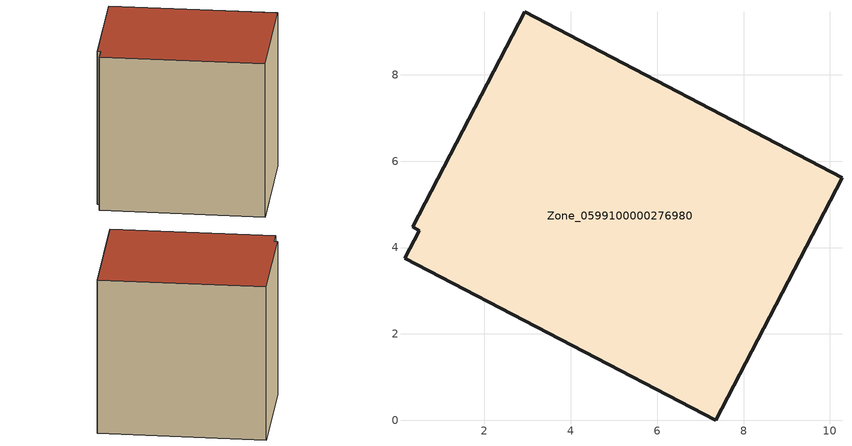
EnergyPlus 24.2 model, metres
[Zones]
Zone_0599100000276980
 floor ground (C_G): 0.15,3.75 0.49,4.39 0.34,4.48 2.93,9.46 10.28,5.61 7.36,0 z0
 wall outside (C_F): 7.36,0 10.28,5.61 2.93,9.46 0.34,4.48 0.49,4.39 0.15,3.75 7.36,0 z0:8.12
 roof outside (C_R): 0.49,4.39 0.15,3.75 7.36,0 10.28,5.61 2.93,9.46 0.34,4.48 z8.12
[BUILDING]
Pand.0599100000276980: North Axis=0; Terrain=City; Loads Convergence Tolerance Value=0.04; Temperature Convergence Tolerance Value=0.4; Solar Distribution=FullExterior; Maximum Number of Warmup Days=25; Minimum Number of Warmup Days=1
[Site:Location]
Rotterdam.The.Hague.AP_ZH_NLD Design_Conditions: Latitude=51.96; Longitude=4.45; Time Zone=1; Elevation=-4.5
[SITE:GROUNDTEMPERATURE:BUILDINGSURFACE]
18, 18, 18, 18, 18, 18, 18, 18, 18, 18, 18, 18
[MATERIAL] Thermal Absorptance=0.9; Solar Absorptance=0.7; Visible Absorptance=0.7
Name | Roughness | Thickness | Conductivity | Density | Specific Heat
G.TC.1946-1964 | MediumSmooth | 0.15 | 1 | 540 | 1210
F.TC.1946-1964 | Rough | 0.3 | 0.857143 | 1920 | 840
R.TC.1946-1964 | MediumRough | 0.2 | 0.235294 | 1500 | 1000
[CONSTRUCTION]
C_G: G.TC.1946-1964
C_F: F.TC.1946-1964
C_R: R.TC.1946-1964
[ZONE]
Zone_0599100000276980: Type=1; Multiplier=1; Ceiling Height=Autocalculate; Volume=Autocalculate; Floor Area=autocalculate; Part of Total Floor Area=Yes
[ZONEINFILTRATION:DESIGNFLOWRATE]
Infil_Zone_0599100000276980: Zone or ZoneList or Space or SpaceList=Zone_0599100000276980; Schedule=AlwaysOn; Design Flow Rate Calculation Method=Flow/Area; Flow Rate per Floor Area=0.003; Constant Term Coefficient=1; Temperature Term Coefficient=0; Velocity Term Coefficient=0; Velocity Squared Term Coefficient=0
[HVACTEMPLATE:ZONE:IDEALLOADSAIRSYSTEM]
Zone_0599100000276980: Maximum Heating Supply Air Temperature=50; Minimum Cooling Supply Air Temperature=13; Maximum Heating Supply Air Humidity Ratio=0.0156; Minimum Cooling Supply Air Humidity Ratio=0.0077; Heating Limit=NoLimit; Cooling Limit=NoLimit; Dehumidification Control Type=ConstantSensibleHeatRatio; Cooling Sensible Heat Ratio=0.7; Dehumidification Setpoint=60; Humidification Control Type=None; Humidification Setpoint=30; Outdoor Air Method=None; Outdoor Air Flow Rate per Person=0.00944; Outdoor Air Flow Rate per Zone Floor Area=0; Outdoor Air Flow Rate per Zone=0; Demand Controlled Ventilation Type=None; Outdoor Air Economizer Type=NoEconomizer; Heat Recovery Type=None; Sensible Heat Recovery Effectiveness=0.7; Latent Heat Recovery Effectiveness=0.65
[ZONECONTROL:THERMOSTAT]
ThermostatControl_Zone_0599100000276980: Zone or ZoneList=Zone_0599100000276980; Control Type Schedule=DualSetpointControlType; Control 1=Thermostat_Zone_0599100000276980; Temperature Difference Between Cutout And Setpoint=0
[THERMOSTATSETPOINT:DUALSETPOINT]
Thermostat_Zone_0599100000276980: Heating Setpoint Temperature Schedule=HeatingSetpoint_Zone_0599100000276980; Cooling Setpoint Temperature Schedule=CoolingSetpoint_Zone_0599100000276980
[SCHEDULE:COMPACT]
HeatingSetpoint_Zone_0599100000276980: Through: 12/31, For: AllDays, Until: 24:00, 21
CoolingSetpoint_Zone_0599100000276980: Through: 12/31, For: AllDays, Until: 24:00, 24
DualSetpointControlType: Through: 12/31, For: AllDays, Until: 24:00, 4
AlwaysOn: Through: 12/31, For: AllDays, Until: 24:00, 1
